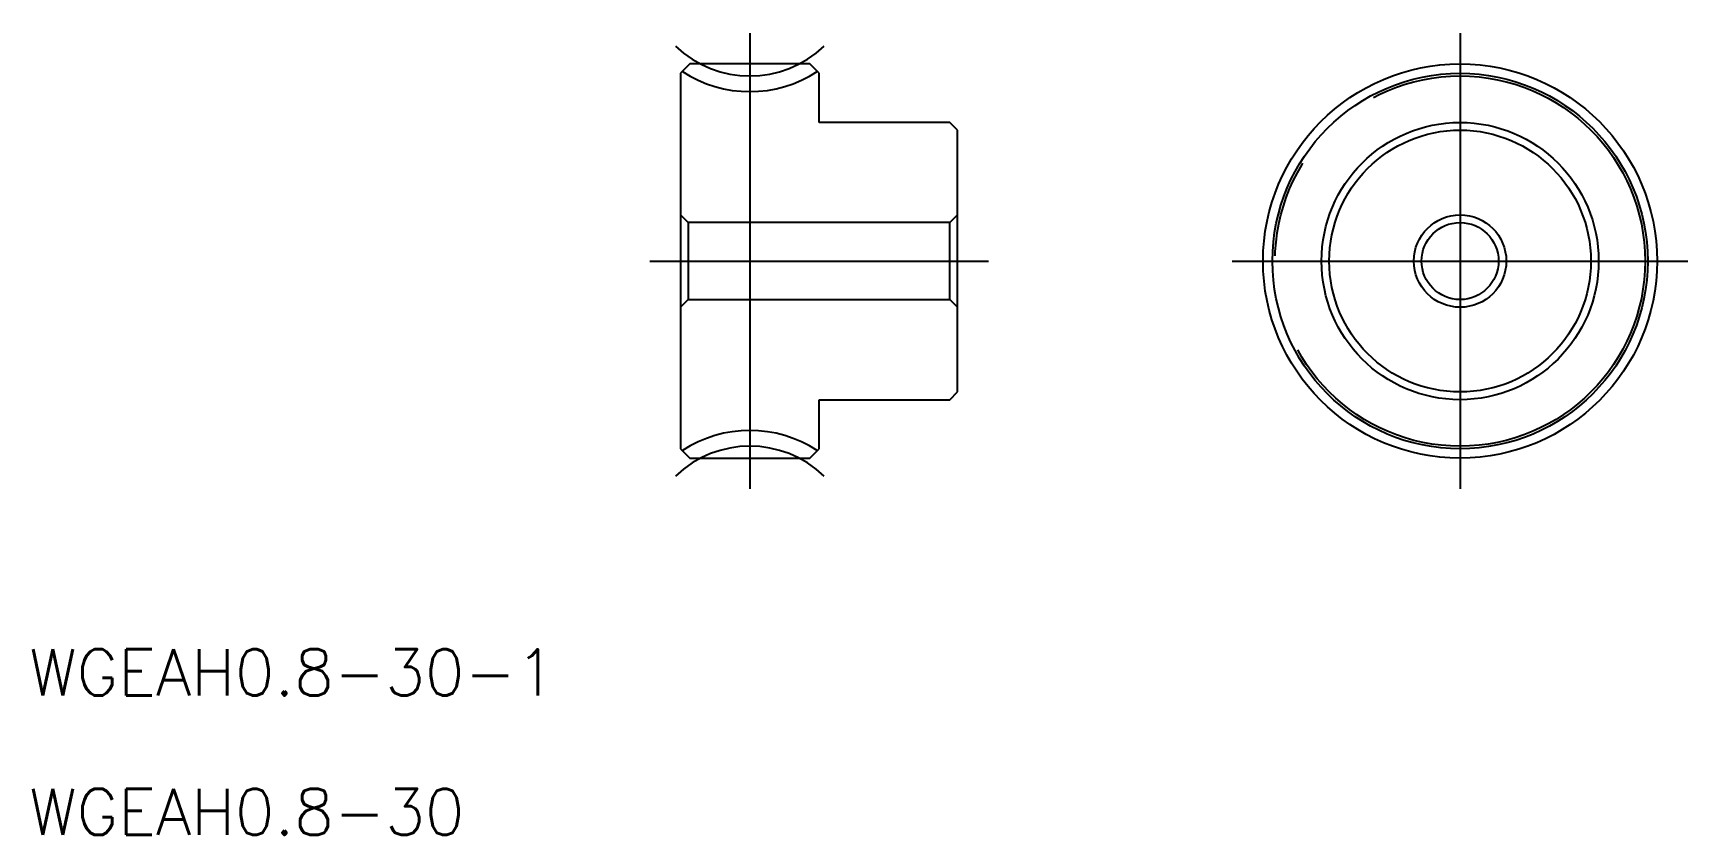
# Model space of a CAD drawing. Extents: x -42 to 65, y -37 to 15.
import ezdxf

# ---------------------------------------------------------------- set-up
doc = ezdxf.new("R2010")
doc.units = 0
doc.linetypes.add('CENTER', pattern=[50.8, 31.75, -6.35, 6.35, -6.35])
doc.layers.get('0').update_dxf_attribs({"linetype": 'CONTINUOUS'})
doc.layers.add('CENTER', color=1, linetype='CENTER')
doc.styles.get("Standard").update_dxf_attribs({"font": 'txt.shx', "height": 3, "bigfont": 'bigfont.shx'})

msp = doc.modelspace()

# ---------------------------------------------------------------- linework, layer by layer
at = {"color": 7, "linetype": 'CONTINUOUS'}
for p, q in [((0.61, 12.8), (0, 12.19)), ((0, 12.19), (0, -12.19)), ((8.39, 12.8), (0.61, 12.8)), ((9, 12.19), (8.39, 12.8)), ((9, 9), (9, 12.19)), ((17.5, 9), (9, 9)), ((18, 8.5), (17.5, 9)), ((18, -8.5), (18, 8.5)), ((0, 3), (0.5, 2.5)), ((17.5, 2.5), (0.5, 2.5)), ((0.5, 2.5), (0.5, -2.5)), ((18, 3), (17.5, 2.5)), ((17.5, -2.5), (17.5, 2.5)), ((0, -3), (0.5, -2.5)), ((0.5, -2.5), (17.5, -2.5)), ((18, -3), (17.5, -2.5)), ((17.5, -9), (18, -8.5)), ((9, -9), (17.5, -9)), ((9, -12.19), (9, -9)), ((0, -12.19), (0.61, -12.8)), ((0.61, -12.8), (8.39, -12.8)), ((8.39, -12.8), (9, -12.19))]:
    msp.add_line(p, q, dxfattribs=at)
for radius in [12.8, 12.19, 9, 8.5, 3, 2.5]:
    msp.add_circle((50.64, 0), radius, dxfattribs=at)
for centre, start, end in [((4.5, 19), 236.7822, 303.2178), ((4.5, -19), 56.7822, 123.2178)]:
    msp.add_arc(centre, 8, start, end, dxfattribs=at)
at = {"layer": 'CENTER', "color": 1, "linetype": 'CENTER'}
for p, q in [((4.5, 14.8), (4.5, -14.8)), ((50.64, 14.8), (50.64, -14.8)), ((-2, 0), (20, 0)), ((35.84, 0), (65.44, 0))]:
    msp.add_line(p, q, dxfattribs=at)
msp.add_circle((50.64, 0), 12.02, dxfattribs=at)
for centre, start, end in [((4.5, 19), 226.2373, 313.7627), ((4.5, -19), 46.2373, 133.7627)]:
    msp.add_arc(centre, 6.98, start, end, dxfattribs=at)

# ---------------------------------------------------------------- texts
at = {"color": 7, "linetype": 'CONTINUOUS'}
for s, p in [('WGEAH0.8-30-1', (-42.32, -28.21)), ('WGEAH0.8-30', (-42.32, -37.26))]:
    msp.add_text(s, height=3, dxfattribs=at).set_placement(p)

doc.saveas('drawing.dxf')
